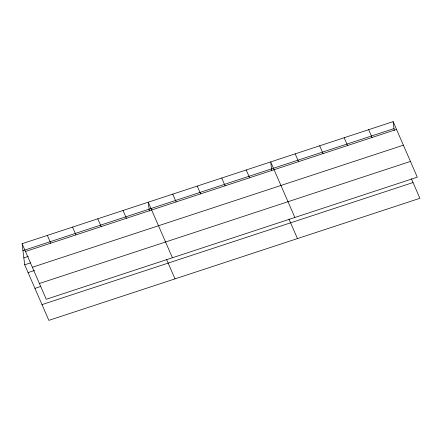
<?xml version="1.0" encoding="UTF-8"?>
<svg xmlns="http://www.w3.org/2000/svg" width="442" height="442" viewBox="0 0 442 442"><rect width="100%" height="100%" fill="white"/><g stroke="black" fill="none" stroke-linecap="round" stroke-linejoin="round"><path stroke-width="0.66" d="M22.1 243.697L393.142 121.627L417.303 177.192L46.261 299.267L22.1 243.697L24.697 264.808L48.858 320.373L419.9 198.303L411.414 178.789M22.956 250.664L393.999 128.594M25.487 251.492L396.535 129.418M23.84 257.841L28.365 256.349M24.697 264.808L30.52 262.891M32.343 267.255L403.386 145.186M28.084 272.598L34.553 270.471M39.404 283.499L410.452 161.429M34.94 288.366L40.763 286.449M42.001 304.61L413.043 182.535M368.656 129.683L372.042 137.479M344.163 137.738L347.556 145.534M319.677 145.794L323.063 153.589M295.19 153.855L298.577 161.645M294.858 217.475L270.697 161.91L271.797 170.833M288.969 219.072L297.455 238.586M246.211 169.966L249.597 177.761M221.724 178.021L225.111 185.817M197.231 186.082L200.624 193.872M172.745 194.137L176.131 201.928M172.419 257.758L148.252 202.193L149.352 211.116M166.529 259.355L175.01 278.869M123.025 210.497L126.412 218.287M97.793 218.796L101.179 226.586M72.56 227.094L75.952 234.89M47.333 235.398L50.719 243.188M393.142 121.627L394.242 130.55"/></g></svg>
